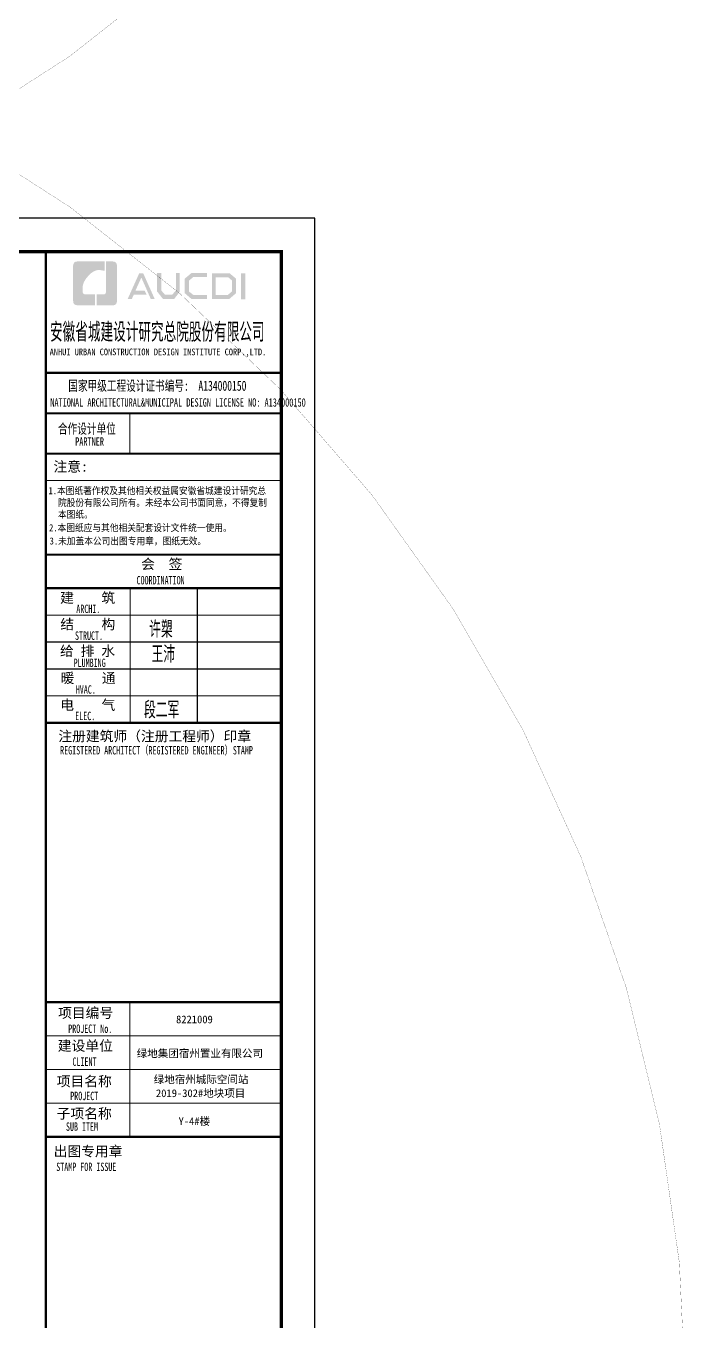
# Model space of a CAD drawing. Extents: x 826826 to 1642106, y -156213 to 399140.
# Drawn here: x 1232476 to 1252098, y 115440 to 153928 of the extents above; entities that cross this region are included whole.
import ezdxf

# ---------------------------------------------------------------- set-up
doc = ezdxf.new("R2010")
doc.units = 0
doc.header["$LTSCALE"] = 1000
doc.layers.get('0').update_dxf_attribs({"linetype": 'CONTINUOUS'})
for name, color, linetype in [('-TK', 7, 'CONTINUOUS'), ('PUB_TITLE', 4, 'CONTINUOUS'), ('图签文字', 4, 'CONTINUOUS'), ('审核', 1, 'CONTINUOUS')]:
    doc.layers.add(name, color=color, linetype=linetype)
doc.layers.add('图框', color=9, linetype='CONTINUOUS', lineweight=18)
doc.layers.add('图签', color=147, linetype='CONTINUOUS', lineweight=18)
doc.styles.add('HT', font='simhei.ttf')
doc.styles.add('宋体', font='', dxfattribs={"height": 50})
doc.styles.add('建筑图签-1', font='simhei.ttf', dxfattribs={"width": 0.7})
doc.styles.add('建筑图签-2', font='TXT.shx', dxfattribs={"width": 0.5, "bigfont": 'HZTXT.shx'})
doc.styles.get('宋体').set_extended_font_data('SimSun')

# ---------------------------------------------------------------- blocks, each defined once
blk = doc.blocks.new('院标1')
h = blk.add_hatch(color=150)
h.dxf.hatch_style = 1
edge = h.paths.add_edge_path()
edge.add_spline(control_points=[(116373, 648379), (116379, 648379), (116382, 648379), (116391, 648379), (116391, 648379), (116391, 648379), (116616, 648379), (116616, 648379), (116616, 648379), (116616, 648379), (116616, 648054), (116616, 648054), (116616, 648054), (116616, 648054), (116108, 648054), (116108, 648054), (116108, 648054), (116028, 648054), (115963, 648111), (115963, 648199), (115963, 648199), (115963, 648199), (115963, 649215), (115963, 649215), (115963, 649215), (115963, 649295), (116018, 649360), (116108, 649360), (116108, 649360), (116108, 649360), (116897, 649360), (116897, 649360), (116897, 649360), (116897, 649360), (116897, 649080), (116897, 649080), (116897, 649080), (116897, 649080), (116566, 649140), (116356, 648859), (116356, 648859), (116245, 648719), (116240, 648545), (116247, 648466), (116247, 648466), (116254, 648386), (116247, 648466), (116247, 648466), (116247, 648466), (116247, 648466), (116258, 648374), (116373, 648379)], knot_values=[0, 0, 0, 0, 0.071429, 0.071429, 0.071429, 0.107143, 0.142857, 0.142857, 0.142857, 0.178571, 0.214286, 0.214286, 0.214286, 0.25, 0.285714, 0.285714, 0.285714, 0.321429, 0.357143, 0.357143, 0.357143, 0.392857, 0.428571, 0.428571, 0.428571, 0.464286, 0.5, 0.5, 0.5, 0.535714, 0.571429, 0.571429, 0.571429, 0.607143, 0.642857, 0.642857, 0.642857, 0.678571, 0.714286, 0.714286, 0.714286, 0.75, 0.785714, 0.785714, 0.785714, 0.821429, 0.857143, 0.857143, 0.857143, 0.928571, 1, 1, 1, 1], degree=3, periodic=0)
h = blk.add_hatch(color=150)
h.dxf.hatch_style = 1
edge = h.paths.add_edge_path()
edge.add_spline(control_points=[(117268, 649215), (117268, 649215), (117268, 648199), (117268, 648199), (117268, 648199), (117268, 648114), (117212, 648054), (117123, 648054), (117123, 648054), (117123, 648054), (116663, 648054), (116663, 648054), (116663, 648054), (116663, 648054), (116663, 648379), (116663, 648379), (116663, 648379), (116663, 648379), (116865, 648379), (116865, 648379), (116865, 648379), (116907, 648379), (116941, 648413), (116941, 648455), (116941, 648455), (116941, 648455), (116941, 649360), (116941, 649360), (116941, 649360), (116941, 649360), (117123, 649360), (117123, 649360), (117123, 649360), (117204, 649360), (117268, 649306), (117268, 649215)], knot_values=[0, 0, 0, 0, 0.1, 0.1, 0.1, 0.15, 0.2, 0.2, 0.2, 0.25, 0.3, 0.3, 0.3, 0.35, 0.4, 0.4, 0.4, 0.45, 0.5, 0.5, 0.5, 0.55, 0.6, 0.6, 0.6, 0.65, 0.7, 0.7, 0.7, 0.75, 0.8, 0.8, 0.8, 0.9, 1, 1, 1, 1], degree=3, periodic=0)
blk = doc.blocks.new('A1')
at = {"layer": 'PUB_TITLE'}
h = blk.add_hatch(color=147, dxfattribs=at)
h.paths.add_polyline_path([(81908, 57758), (82034, 57758), (82034, 56988), (81908, 56988)])
h.paths.add_polyline_path([(81156, 57642), (81156, 57116), (81516, 57116), (81640, 57223), (81640, 57541), (81520, 57642)], flags=16)
h.paths.add_polyline_path([(81038, 57760), (81038, 56998), (81560, 56998), (81759, 57168), (81759, 57596), (81563, 57760)])
h.paths.add_polyline_path([(80895, 57764), (80895, 57648), (80488, 57648), (80355, 57537), (80355, 57218), (80488, 57115), (80897, 57115), (80897, 56993), (80433, 56993), (80231, 57168), (80231, 57596), (80429, 57764)])
h.paths.add_polyline_path([(79412, 57762), (79532, 57762), (79532, 57251), (79646, 57120), (79857, 57120), (79971, 57251), (79971, 57762), (80085, 57762), (80085, 57214), (79921, 56997), (79583, 56997), (79412, 57216)])
h.paths.add_polyline_path([(78880, 57760), (78997, 57760), (79339, 56996), (79223, 56996), (78942, 57630), (78767, 57242), (79038, 57242), (79099, 57127), (78718, 57127), (78659, 56994), (78536, 56994)])
blk.add_lwpolyline([(0, 59400), (0, 0), (84100, 0), (84100, 59400)], close=True)
at = {"const_width": 100}
blk.add_lwpolyline([(2500, 58400), (2500, 1000), (83100, 1000), (83100, 58400)], close=True, dxfattribs=at)
at = {"layer": '图框'}
for p, q in [((76100, 54800), (83100, 54800)), ((76100, 54800), (83100, 54800)), ((76100, 53600), (83100, 53600))]:
    blk.add_line(p, q, dxfattribs=at)
for points, const_width in [([(76100, 1000), (76100, 58400)], 70), ([(76100, 54800), (83100, 54800)], 60), ([(76100, 53600), (83100, 53600)], 60), ([(76100, 53600), (83100, 53600)], 60), ([(78600, 53600), (78600, 52400)], 35), ([(76100, 52400), (83100, 52400)], 60), ([(76100, 52400), (83100, 52400)], 60), ([(76100, 51599), (83100, 51599)], 35), ([(76108, 49400), (83108, 49400)], 60), ([(76108, 48400), (83108, 48400)], 70), ([(76108, 48400), (83108, 48400)], 70), ([(78608, 48400), (78608, 44400)], 35), ([(80608, 48400), (80608, 44400)], 35), ([(76108, 47600), (83108, 47600)], 35), ([(76108, 46800), (83108, 46800)], 35), ([(76108, 46000), (83108, 46000)], 35), ([(76108, 45200), (83108, 45200)], 35), ([(76108, 44400), (83108, 44400)], 70), ([(76100, 36100), (83100, 36100)], 70), ([(76100, 36100), (83100, 36100)], 70), ([(78600, 32100), (78600, 36100)], 35), ([(76100, 35100), (83100, 35100)], 35), ([(76100, 34100), (83100, 34100)], 35), ([(76100, 33100), (83100, 33100)], 35), ([(83100, 32100), (76100, 32100)], 70)]:
    blk.add_lwpolyline(points, dxfattribs=dict(at, const_width=const_width))
blk.add_blockref('院标1', (-39049, -591249))
at = {"layer": 'PUB_TITLE', "style": 'HT', "width": 0.88}
for s, p in [('1.本图纸著作权及其他相关权益属安徽省城建设计研究总', (76186, 51193)), ('院股份有限公司所有。未经本公司书面同意，不得复制', (76465, 50839)), ('本图纸。', (76465, 50489)), (' 2.本图纸应与其他相关配套设计文件统一使用。 ', (76075, 50092)), ('3.未加盖本公司出图专用章，图纸无效。', (76218, 49698))]:
    blk.add_text(s, height=210, dxfattribs=at).set_placement(p)
at = {"layer": '图签', "color": 2, "style": '宋体'}
for s, height, p in [('8221009', 229.3, (79974, 35472)), ('绿地集团宿州置业有限公司', 229.34, (78805, 34462)), ('绿地宿州城际空间站', 229.3, (79310, 33688)), ('2019-302#地块项目', 229.34, (79377, 33279)), ('Y-4#楼', 229.3, (80049, 32448))]:
    blk.add_text(s, height=height, dxfattribs=at).set_placement(p)
at = {"layer": '图签文字', "color": 7, "style": '建筑图签-1'}
for s, height, width, p in [('安徽省城建设计研究总院股份有限公司', 500, 0.55, (76228, 55777)), ('国家甲级工程设计证书编号:  A134000150', 300, 0.7, (76772, 54267)), ('合作设计单位', 300, 0.7, (76465, 52990))]:
    blk.add_text(s, height=height, dxfattribs=dict(at, width=width)).set_placement(p)
at = {"layer": '图签文字', "linetype": 'Continuous', "style": '建筑图签-1', "width": 0.91}
blk.add_text('ANHUI URBAN CONSTRUCTION DESIGN INSTITUTE CORP.,LTD.', height=200, dxfattribs=at).set_placement((76218, 55322))
at = {"layer": '图签文字', "style": '建筑图签-1'}
for s, width, p in [('NATIONAL ARCHITECTURAL&MUNICIPAL DESIGN LICENSE NO: A134000150', 0.6, (76237, 53795)), ('PARTNER', 0.6, (76975, 52634)), ('COORDINATION', 0.7, (78800, 48513)), ('ARCHI.', 0.7, (77009, 47662)), ('STRUCT.', 0.7, (76970, 46865)), ('PLUMBING', 0.7, (76929, 46058)), ('HVAC.', 0.7, (76994, 45265)), ('ELEC.', 0.7, (76978, 44480)), ('REGISTERED ARCHITECT（REGISTERED ENGINEER）STAMP', 0.7, (76529, 43459)), ('PROJECT No.', 0.7, (76770, 35185, -1799)), ('CLIENT', 0.7, (76894, 34206)), ('PROJECT', 0.7, (76829, 33187)), ('SUB ITEM', 0.7, (76702, 32276)), ('STAMP FOR ISSUE', 0.7, (76413, 31081))]:
    blk.add_text(s, height=250, dxfattribs=dict(at, width=width)).set_placement(p)
at = {"layer": '图签文字', "color": 7, "style": '建筑图签-1'}
for s, p in [('注意:', (76331, 51863)), ('会  签', (78935, 48968)), ('建    筑', (76530, 47967)), ('结    构', (76534, 47179)), ('给 排 水', (76525, 46385)), ('暖    通', (76543, 45582)), ('电    气', (76533, 44782)), ('注册建筑师（注册工程师）印章', (76475, 43854)), ('项目编号', (76468, 35632)), ('建设单位', (76460, 34655)), ('项目名称', (76427, 33597)), ('子项名称', (76427, 32640)), ('出图专用章', (76336, 31518))]:
    blk.add_text(s, height=300, dxfattribs=at).set_placement(p)
at = {"layer": '图签文字', "color": 1, "style": '建筑图签-2', "width": 0.7}
for s, p in [('许槊', (79175, 46928)), ('王沛', (79246, 46187)), ('段二军', (79021, 44532))]:
    blk.add_text(s, height=500, dxfattribs=at).set_placement(p)

msp = doc.modelspace()

# ---------------------------------------------------------------- linework, layer by layer
at = {"layer": '审核', "const_width": 5}
msp.add_lwpolyline([(852711.89, 377338, -0.57735027), (928228.61, 377338, -0.57735027), (1003745.32, 377338, -0.57735027), (1079262.03, 377338, -0.57735027), (1154778.74, 377338, -0.57735027), (1230295.46, 377338, -0.57735027), (1230295.46, 301821.29, -0.57735027), (1230295.46, 226304.57, -0.57735027), (1230295.46, 150787.86, -0.57735027), (1230295.46, 75271.15, -0.57735027), (1230295.46, -245.56, -0.57735027), (1154778.74, -245.56, -0.57735027), (1079262.03, -245.56, -0.57735027), (1003745.32, -245.56, -0.57735027), (928228.61, -245.56, -0.57735027), (852711.89, -245.56, -0.57735027), (852711.89, 75271.15, -0.57735027), (852711.89, 150787.86, -0.57735027), (852711.89, 226304.57, -0.57735027), (852711.89, 301821.29, -0.57735027), (852711.89, 377338, -0.57735027), (852711.89, 377338, -0.57735027)], format="xyb", dxfattribs=at)

# ---------------------------------------------------------------- block references
at = {"layer": '-TK'}
msp.add_blockref('A1', (1156964.92, 88818.54), dxfattribs=at)

doc.saveas('drawing.dxf')
